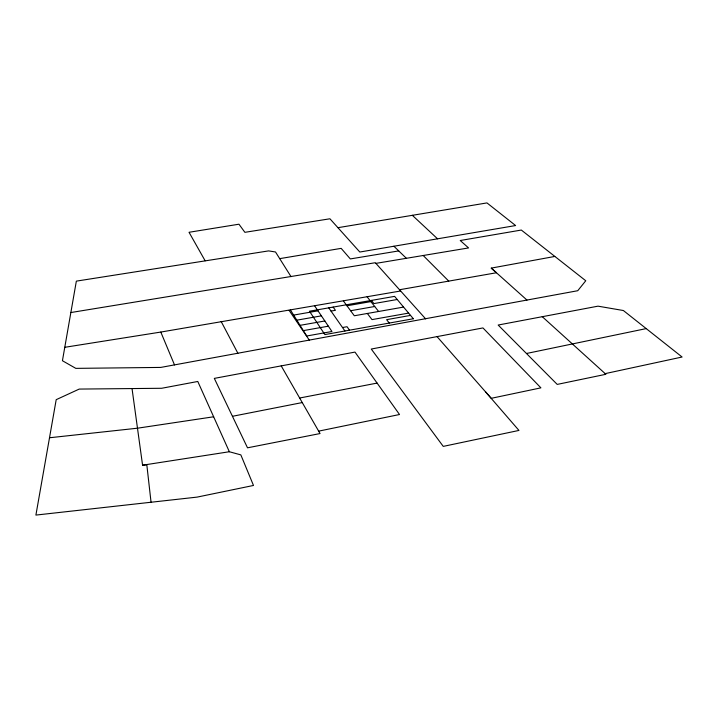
<?xml version="1.0" encoding="UTF-8"?>
<svg xmlns="http://www.w3.org/2000/svg" width="718" height="718" viewBox="0 0 718 718"><rect width="100%" height="100%" fill="white"/><g stroke="black" fill="none" stroke-linecap="round" stroke-linejoin="round"><path stroke-width="1.08" d="M291.041 276.654L275.515 251.982L268.604 250.896L76.35 281.133L62.43 360.732L75.821 368.37L160.76 367.419L577.748 290.718L585.762 280.756L521.322 230.047L460.238 240.512L468.567 247.934L375.909 263.38M49.506 437.765L56.201 399.666L79.222 389.075L161.649 388.276L197.782 381.473L229.347 451.739L240.844 454.889L253.49 485.458L197.1 497.107L35.9 515.084L49.506 437.765L137.533 428.197L213.659 416.781M605.175 373.62L682.1 357.017L623.377 310.526L598.004 306.164L498.157 325.039L557.213 384.408L605.902 374.284L542.252 316.674M646.218 328.602L526.482 353.489M318.657 431.132L399.522 414.519L354.979 352.089L214.314 378.386L247.513 447.817L320.04 433.555L281.205 365.875M232.569 416.269L302.359 402.547M299.765 397.996L377.094 383.089M526.967 300.061L491.247 268.11L554.772 256.452M437.056 336.634L491.22 398.319L540.905 387.855L482.954 327.929L371.26 349.047L443.248 446.39L518.961 430.432L485.539 391.813M342.513 327.525L347.054 326.717L349.504 330.181M410.534 315.399L386.607 319.672L389.282 323.064M64.728 347.315L160.805 332.066L400.644 290.987L425.666 318.9M300.061 325.344L324.85 320.973M403.561 307.08L354.315 315.767L343.392 300.923M303.364 330.621L328.368 326.178M408.614 313.102L372.005 319.609L367.329 313.47M70.723 312.563L375.308 262.716L399.531 289.74L496.47 272.75L491.247 268.11M293.644 315.085L318.002 310.84M346.965 305.778L370.874 301.614M331.025 311.082L335.432 310.311L333.152 307.089M397.216 299.505L373.916 303.579L371.421 300.411M296.821 320.174L321.395 315.857M350.608 310.732L374.715 306.496M337.99 227.678L486.966 202.916L515.614 225.551L359.817 252.027L329.93 218.784L244.883 232.327L238.959 224.204L189.031 232.282L205.142 260.796M279.697 258.642L341.167 248.365L350.321 258.929L398.741 250.914L406.451 258.381M229.347 451.739L142.577 465.21L132.022 388.519M142.577 465.21L146.813 464.734L151.049 502.241M412.311 215.283L437.567 238.825M393.913 246.247L398.741 250.914M423.288 255.59L448.759 281.115M399.531 289.74L400.644 290.987M367.104 296.803L378.628 311.477M328.763 307.851L344.936 330.998M289.103 310.347L309.368 340.206M314.672 305.904L331.949 331.492L306.721 335.997L290.521 310.095M221.108 321.395L237.9 353.292M160.805 332.066L174.51 364.915M413.353 318.756L324.877 334.588L309.467 311.217L394.595 296.372L413.353 318.756"/></g></svg>
